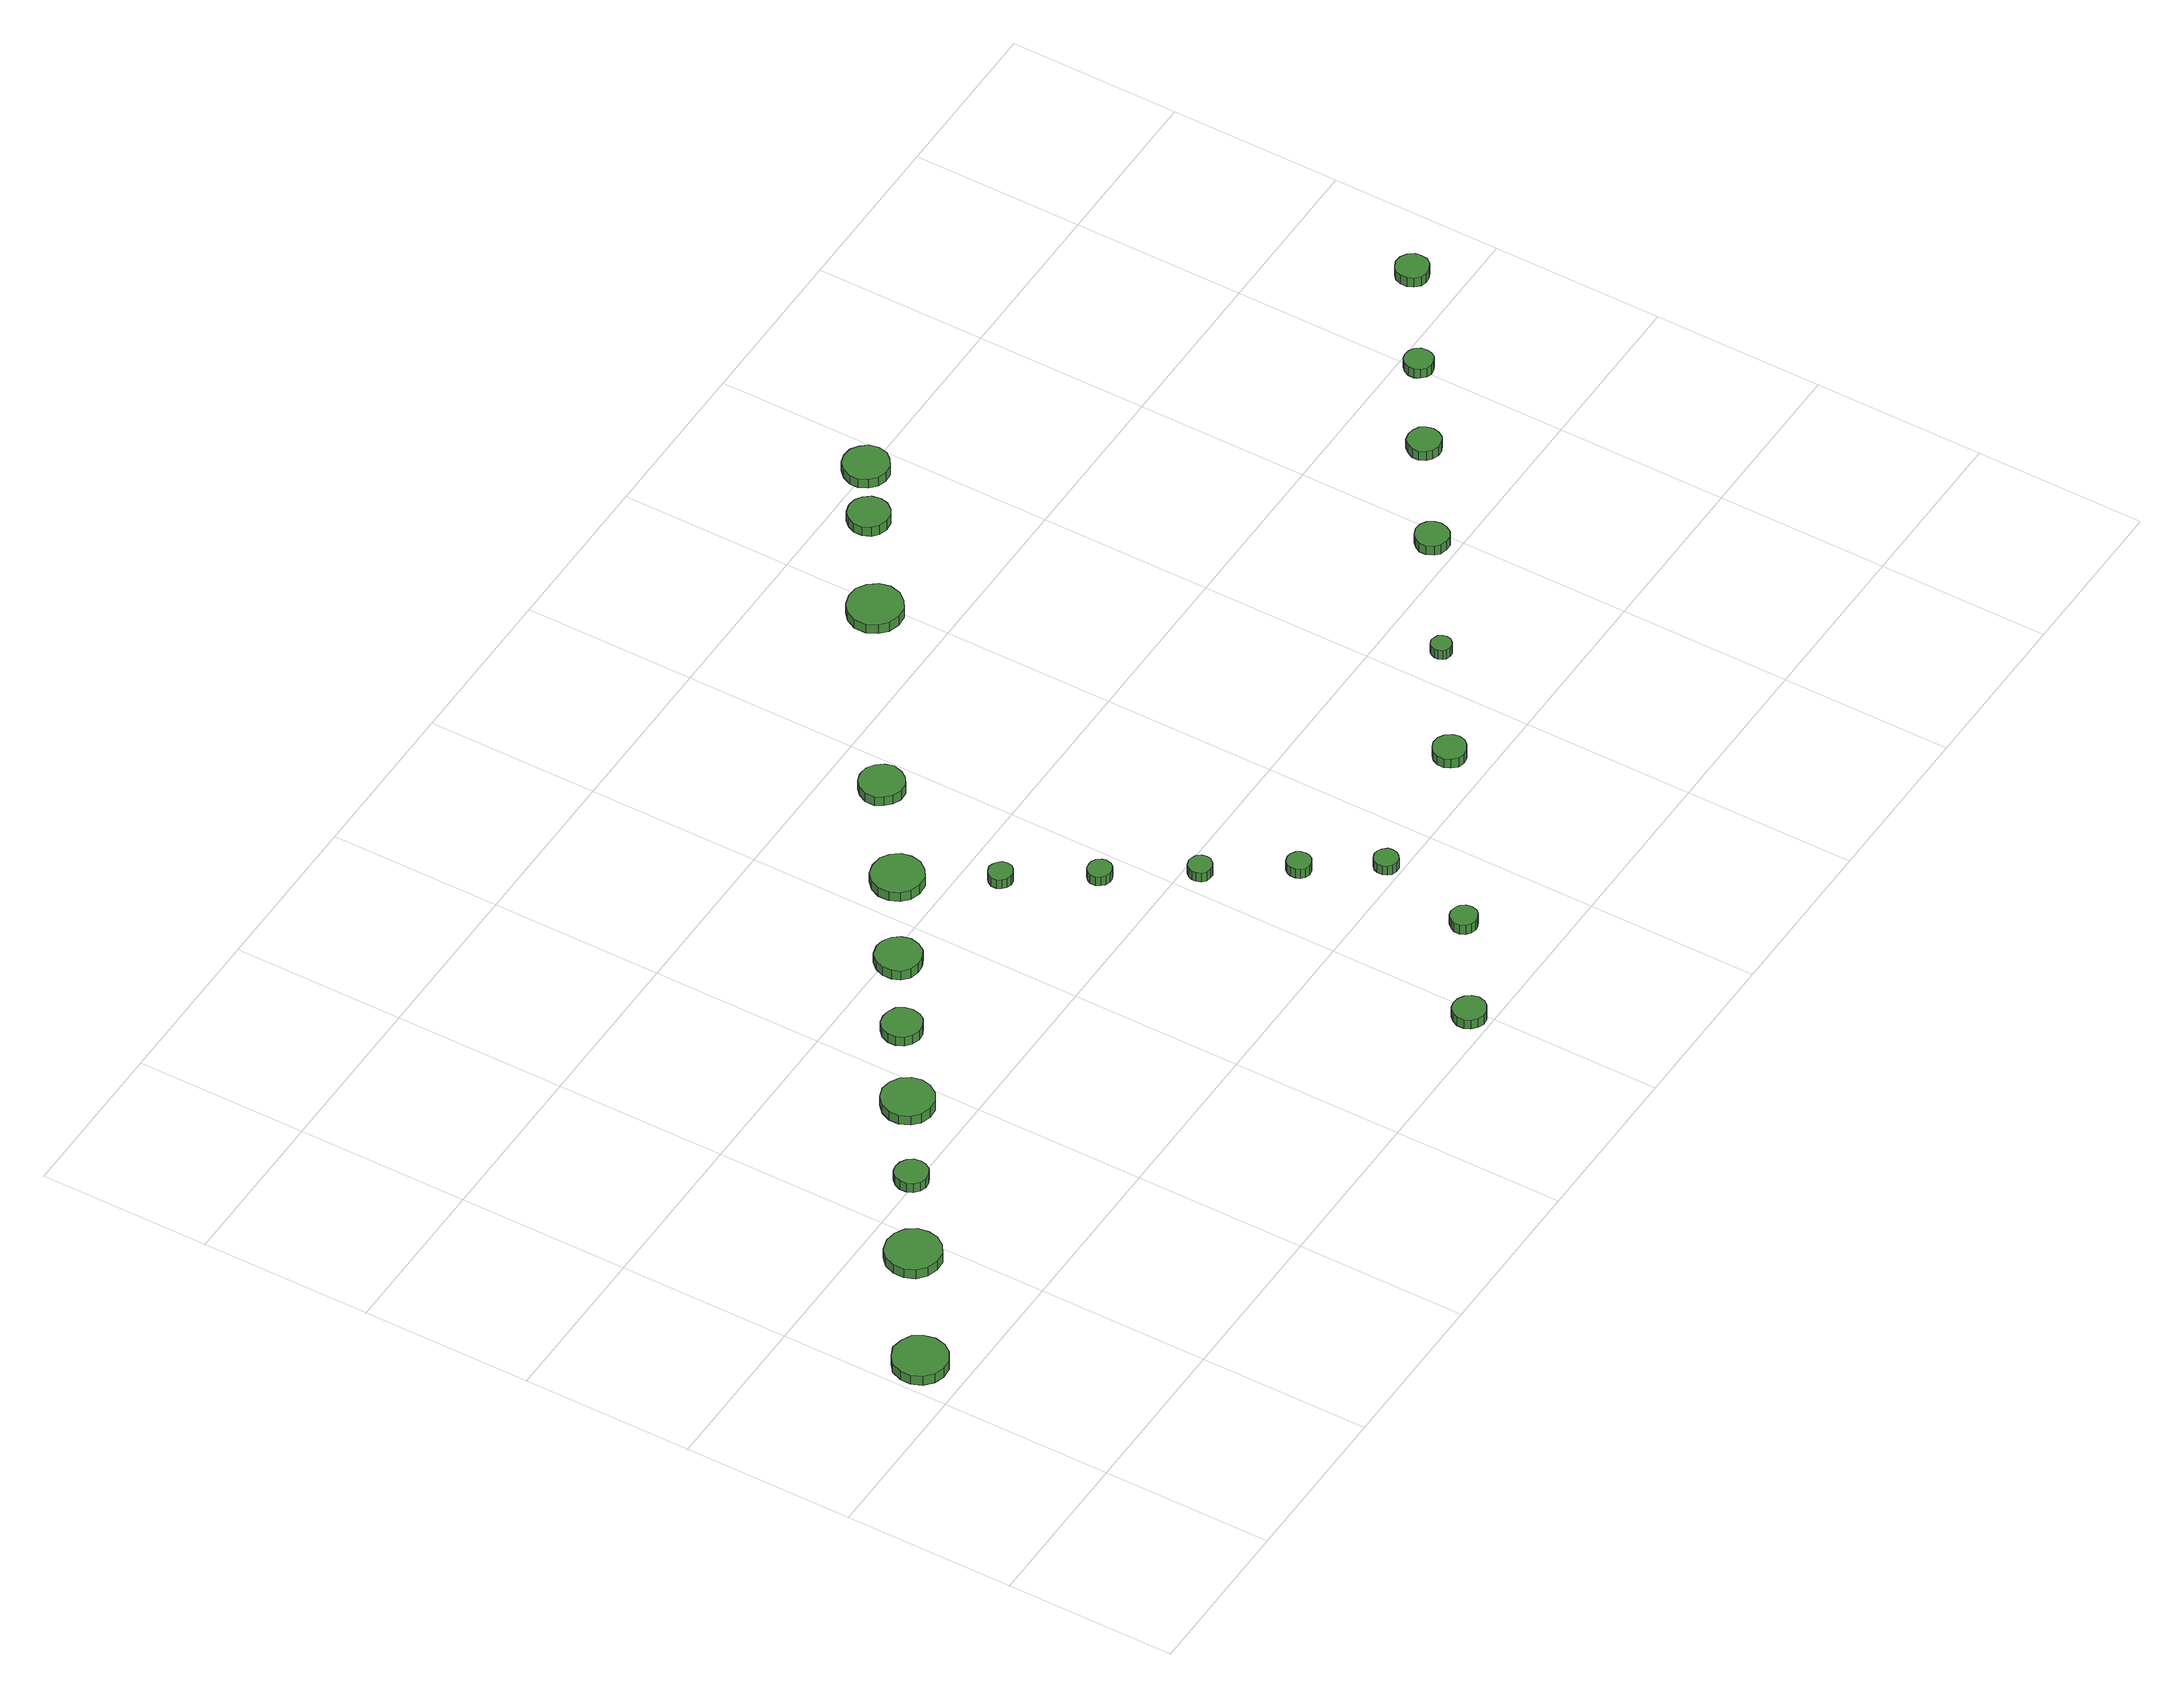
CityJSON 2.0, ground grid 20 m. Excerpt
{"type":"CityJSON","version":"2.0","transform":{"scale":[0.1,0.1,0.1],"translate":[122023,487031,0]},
"CityObjects":{
"tree1":{"type":"SolitaryVegetationObject","attributes":{"function":"something"},"geometry":[{"type":"MultiSurface","lod":"1","boundaries":[[[0,1,2,3,4,5,6,7,8,9,10,11,12,13,14]],[[15,16,17,18,19,20,21,22,23,24,25,26,27,28,29]],[[0,29,28,1]],[[1,28,27,2]],[[2,27,26,3]],[[3,26,25,4]],[[4,25,24,5]],[[5,24,23,6]],[[6,23,22,7]],[[7,22,21,8]],[[8,21,20,9]],[[9,20,19,10]],[[10,19,18,11]],[[11,18,17,12]],[[12,17,16,13]],[[13,16,15,14]],[[14,15,29,0]]]}]},
"tree2":{"type":"SolitaryVegetationObject","attributes":{"function":"something"},"geometry":[{"type":"MultiSurface","lod":"1","boundaries":[[[30,31,32,33,34,35,36,37,38,39,40,41,42,43,44]],[[45,46,47,48,49,50,51,52,53,54,55,56,57,58,59]],[[30,59,58,31]],[[31,58,57,32]],[[32,57,56,33]],[[33,56,55,34]],[[34,55,54,35]],[[35,54,53,36]],[[36,53,52,37]],[[37,52,51,38]],[[38,51,50,39]],[[39,50,49,40]],[[40,49,48,41]],[[41,48,47,42]],[[42,47,46,43]],[[43,46,45,44]],[[44,45,59,30]]]}]},
"tree3":{"type":"SolitaryVegetationObject","attributes":{"function":"something"},"geometry":[{"type":"MultiSurface","lod":"1","boundaries":[[[60,61,62,63,64,65,66,67,68,69,70,71,72,73,74]],[[75,76,77,78,79,80,81,82,83,84,85,86,87,88,89]],[[60,89,88,61]],[[61,88,87,62]],[[62,87,86,63]],[[63,86,85,64]],[[64,85,84,65]],[[65,84,83,66]],[[66,83,82,67]],[[67,82,81,68]],[[68,81,80,69]],[[69,80,79,70]],[[70,79,78,71]],[[71,78,77,72]],[[72,77,76,73]],[[73,76,75,74]],[[74,75,89,60]]]}]},
"tree4":{"type":"SolitaryVegetationObject","attributes":{"function":"something"},"geometry":[{"type":"MultiSurface","lod":"1","boundaries":[[[90,91,92,93,94,95,96,97,98,99,100,101,102,103,104]],[[105,106,107,108,109,110,111,112,113,114,115,116,117,118,119]],[[90,119,118,91]],[[91,118,117,92]],[[92,117,116,93]],[[93,116,115,94]],[[94,115,114,95]],[[95,114,113,96]],[[96,113,112,97]],[[97,112,111,98]],[[98,111,110,99]],[[99,110,109,100]],[[100,109,108,101]],[[101,108,107,102]],[[102,107,106,103]],[[103,106,105,104]],[[104,105,119,90]]]}]},
"tree5":{"type":"SolitaryVegetationObject","attributes":{"function":"something"},"geometry":[{"type":"MultiSurface","lod":"1","boundaries":[[[120,121,122,123,124,125,126,127,128,129,130,131,132,133,134]],[[135,136,137,138,139,140,141,142,143,144,145,146,147,148,149]],[[120,149,148,121]],[[121,148,147,122]],[[122,147,146,123]],[[123,146,145,124]],[[124,145,144,125]],[[125,144,143,126]],[[126,143,142,127]],[[127,142,141,128]],[[128,141,140,129]],[[129,140,139,130]],[[130,139,138,131]],[[131,138,137,132]],[[132,137,136,133]],[[133,136,135,134]],[[134,135,149,120]]]}]},
"tree6":{"type":"SolitaryVegetationObject","attributes":{"function":"something"},"geometry":[{"type":"MultiSurface","lod":"1","boundaries":[[[150,151,152,153,154,155,156,157,158,159,160,161,162,163,164]],[[165,166,167,168,169,170,171,172,173,174,175,176,177,178,179]],[[150,179,178,151]],[[151,178,177,152]],[[152,177,176,153]],[[153,176,175,154]],[[154,175,174,155]],[[155,174,173,156]],[[156,173,172,157]],[[157,172,171,158]],[[158,171,170,159]],[[159,170,169,160]],[[160,169,168,161]],[[161,168,167,162]],[[162,167,166,163]],[[163,166,165,164]],[[164,165,179,150]]]}]},
"tree7":{"type":"SolitaryVegetationObject","attributes":{"function":"something"},"geometry":[{"type":"MultiSurface","lod":"1","boundaries":[[[180,181,182,183,184,185,186,187,188,189,190,191,192,193,194]],[[195,196,197,198,199,200,201,202,203,204,205,206,207,208,209]],[[180,209,208,181]],[[181,208,207,182]],[[182,207,206,183]],[[183,206,205,184]],[[184,205,204,185]],[[185,204,203,186]],[[186,203,202,187]],[[187,202,201,188]],[[188,201,200,189]],[[189,200,199,190]],[[190,199,198,191]],[[191,198,197,192]],[[192,197,196,193]],[[193,196,195,194]],[[194,195,209,180]]]}]},
"tree8":{"type":"SolitaryVegetationObject","attributes":{"function":"something"},"geometry":[{"type":"MultiSurface","lod":"1","boundaries":[[[210,211,212,213,214,215,216,217,218,219,220,221,222,223,224]],[[225,226,227,228,229,230,231,232,233,234,235,236,237,238,239]],[[210,239,238,211]],[[211,238,237,212]],[[212,237,236,213]],[[213,236,235,214]],[[214,235,234,215]],[[215,234,233,216]],[[216,233,232,217]],[[217,232,231,218]],[[218,231,230,219]],[[219,230,229,220]],[[220,229,228,221]],[[221,228,227,222]],[[222,227,226,223]],[[223,226,225,224]],[[224,225,239,210]]]}]},
"tree9":{"type":"SolitaryVegetationObject","attributes":{"function":"something"},"geometry":[{"type":"MultiSurface","lod":"1","boundaries":[[[240,241,242,243,244,245,246,247,248,249,250,251,252,253,254]],[[255,256,257,258,259,260,261,262,263,264,265,266,267,268,269]],[[240,269,268,241]],[[241,268,267,242]],[[242,267,266,243]],[[243,266,265,244]],[[244,265,264,245]],[[245,264,263,246]],[[246,263,262,247]],[[247,262,261,248]],[[248,261,260,249]],[[249,260,259,250]],[[250,259,258,251]],[[251,258,257,252]],[[252,257,256,253]],[[253,256,255,254]],[[254,255,269,240]]]}]},
"tree10":{"type":"SolitaryVegetationObject","attributes":{"function":"something"},"geometry":[{"type":"MultiSurface","lod":"1","boundaries":[[[270,271,272,273,274,275,276,277,278,279,280,281,282,283,284]],[[285,286,287,288,289,290,291,292,293,294,295,296,297,298,299]],[[270,299,298,271]],[[271,298,297,272]],[[272,297,296,273]],[[273,296,295,274]],[[274,295,294,275]],[[275,294,293,276]],[[276,293,292,277]],[[277,292,291,278]],[[278,291,290,279]],[[279,290,289,280]],[[280,289,288,281]],[[281,288,287,282]],[[282,287,286,283]],[[283,286,285,284]],[[284,285,299,270]]]}]},
"tree11":{"type":"SolitaryVegetationObject","attributes":{"function":"something"},"geometry":[{"type":"MultiSurface","lod":"1","boundaries":[[[300,301,302,303,304,305,306,307,308,309,310,311,312,313,314]],[[315,316,317,318,319,320,321,322,323,324,325,326,327,328,329]],[[300,329,328,301]],[[301,328,327,302]],[[302,327,326,303]],[[303,326,325,304]],[[304,325,324,305]],[[305,324,323,306]],[[306,323,322,307]],[[307,322,321,308]],[[308,321,320,309]],[[309,320,319,310]],[[310,319,318,311]],[[311,318,317,312]],[[312,317,316,313]],[[313,316,315,314]],[[314,315,329,300]]]}]},
"tree12":{"type":"SolitaryVegetationObject","attributes":{"function":"something"},"geometry":[{"type":"MultiSurface","lod":"1","boundaries":[[[330,331,332,333,334,335,336,337,338,339,340,341,342,343,344]],[[345,346,347,348,349,350,351,352,353,354,355,356,357,358,359]],[[330,359,358,331]],[[331,358,357,332]],[[332,357,356,333]],[[333,356,355,334]],[[334,355,354,335]],[[335,354,353,336]],[[336,353,352,337]],[[337,352,351,338]],[[338,351,350,339]],[[339,350,349,340]],[[340,349,348,341]],[[341,348,347,342]],[[342,347,346,343]],[[343,346,345,344]],[[344,345,359,330]]]}]},
"tree13":{"type":"SolitaryVegetationObject","attributes":{"function":"something"},"geometry":[{"type":"MultiSurface","lod":"1","boundaries":[[[360,361,362,363,364,365,366,367,368,369,370,371,372,373,374]],[[375,376,377,378,379,380,381,382,383,384,385,386,387,388,389]],[[360,389,388,361]],[[361,388,387,362]],[[362,387,386,363]],[[363,386,385,364]],[[364,385,384,365]],[[365,384,383,366]],[[366,383,382,367]],[[367,382,381,368]],[[368,381,380,369]],[[369,380,379,370]],[[370,379,378,371]],[[371,378,377,372]],[[372,377,376,373]],[[373,376,375,374]],[[374,375,389,360]]]}]},
"tree14":{"type":"SolitaryVegetationObject","attributes":{"function":"something"},"geometry":[{"type":"MultiSurface","lod":"1","boundaries":[[[390,391,392,393,394,395,396,397,398,399,400,401,402,403,404]],[[405,406,407,408,409,410,411,412,413,414,415,416,417,418,419]],[[390,419,418,391]],[[391,418,417,392]],[[392,417,416,393]],[[393,416,415,394]],[[394,415,414,395]],[[395,414,413,396]],[[396,413,412,397]],[[397,412,411,398]],[[398,411,410,399]],[[399,410,409,400]],[[400,409,408,401]],[[401,408,407,402]],[[402,407,406,403]],[[403,406,405,404]],[[404,405,419,390]]]}]},
"tree15":{"type":"SolitaryVegetationObject","attributes":{"function":"something"},"geometry":[{"type":"MultiSurface","lod":"1","boundaries":[[[420,421,422,423,424,425,426,427,428,429,430,431,432,433,434]],[[435,436,437,438,439,440,441,442,443,444,445,446,447,448,449]],[[420,449,448,421]],[[421,448,447,422]],[[422,447,446,423]],[[423,446,445,424]],[[424,445,444,425]],[[425,444,443,426]],[[426,443,442,427]],[[427,442,441,428]],[[428,441,440,429]],[[429,440,439,430]],[[430,439,438,431]],[[431,438,437,432]],[[432,437,436,433]],[[433,436,435,434]],[[434,435,449,420]]]}]},
"tree16":{"type":"SolitaryVegetationObject","attributes":{"function":"something"},"geometry":[{"type":"MultiSurface","lod":"1","boundaries":[[[450,451,452,453,454,455,456,457,458,459,460,461,462,463,464]],[[465,466,467,468,469,470,471,472,473,474,475,476,477,478,479]],[[450,479,478,451]],[[451,478,477,452]],[[452,477,476,453]],[[453,476,475,454]],[[454,475,474,455]],[[455,474,473,456]],[[456,473,472,457]],[[457,472,471,458]],[[458,471,470,459]],[[459,470,469,460]],[[460,469,468,461]],[[461,468,467,462]],[[462,467,466,463]],[[463,466,465,464]],[[464,465,479,450]]]}]},
"tree17":{"type":"SolitaryVegetationObject","attributes":{"function":"something"},"geometry":[{"type":"MultiSurface","lod":"1","boundaries":[[[480,481,482,483,484,485,486,487,488,489,490,491,492,493,494]],[[495,496,497,498,499,500,501,502,503,504,505,506,507,508,509]],[[480,509,508,481]],[[481,508,507,482]],[[482,507,506,483]],[[483,506,505,484]],[[484,505,504,485]],[[485,504,503,486]],[[486,503,502,487]],[[487,502,501,488]],[[488,501,500,489]],[[489,500,499,490]],[[490,499,498,491]],[[491,498,497,492]],[[492,497,496,493]],[[493,496,495,494]],[[494,495,509,480]]]}]},
"tree18":{"type":"SolitaryVegetationObject","attributes":{"function":"something"},"geometry":[{"type":"MultiSurface","lod":"1","boundaries":[[[510,511,512,513,514,515,516,517,518,519,520,521,522,523,524]],[[525,526,527,528,529,530,531,532,533,534,535,536,537,538,539]],[[510,539,538,511]],[[511,538,537,512]],[[512,537,536,513]],[[513,536,535,514]],[[514,535,534,515]],[[515,534,533,516]],[[516,533,532,517]],[[517,532,531,518]],[[518,531,530,519]],[[519,530,529,520]],[[520,529,528,521]],[[521,528,527,522]],[[522,527,526,523]],[[523,526,525,524]],[[524,525,539,510]]]}]},
"tree19":{"type":"SolitaryVegetationObject","attributes":{"function":"something"},"geometry":[{"type":"MultiSurface","lod":"1","boundaries":[[[540,541,542,543,544,545,546,547,548,549,550,551,552,553,554]],[[555,556,557,558,559,560,561,562,563,564,565,566,567,568,569]],[[540,569,568,541]],[[541,568,567,542]],[[542,567,566,543]],[[543,566,565,544]],[[544,565,564,545]],[[545,564,563,546]],[[546,563,562,547]],[[547,562,561,548]],[[548,561,560,549]],[[549,560,559,550]],[[550,559,558,551]],[[551,558,557,552]],[[552,557,556,553]],[[553,556,555,554]],[[554,555,569,540]]]}]},
"tree20":{"type":"SolitaryVegetationObject","attributes":{"function":"something"},"geometry":[{"type":"MultiSurface","lod":"1","boundaries":[[[570,571,572,573,574,575,576,577,578,579,580,581,582,583,584]],[[585,586,587,588,589,590,591,592,593,594,595,596,597,598,599]],[[570,599,598,571]],[[571,598,597,572]],[[572,597,596,573]],[[573,596,595,574]],[[574,595,594,575]],[[575,594,593,576]],[[576,593,592,577]],[[577,592,591,578]],[[578,591,590,579]],[[579,590,589,580]],[[580,589,588,581]],[[581,588,587,582]],[[582,587,586,583]],[[583,586,585,584]],[[584,585,599,570]]]}]},
"tree21":{"type":"SolitaryVegetationObject","attributes":{"function":"something"},"geometry":[{"type":"MultiSurface","lod":"1","boundaries":[[[600,601,602,603,604,605,606,607,608,609,610,611,612,613,614]],[[615,616,617,618,619,620,621,622,623,624,625,626,627,628,629]],[[600,629,628,601]],[[601,628,627,602]],[[602,627,626,603]],[[603,626,625,604]],[[604,625,624,605]],[[605,624,623,606]],[[606,623,622,607]],[[607,622,621,608]],[[608,621,620,609]],[[609,620,619,610]],[[610,619,618,611]],[[611,618,617,612]],[[612,617,616,613]],[[613,616,615,614]],[[614,615,629,600]]]}]},
"tree22":{"type":"SolitaryVegetationObject","attributes":{"function":"something"},"geometry":[{"type":"MultiSurface","lod":"1","boundaries":[[[630,631,632,633,634,635,636,637,638,639,640,641,642,643,644]],[[645,646,647,648,649,650,651,652,653,654,655,656,657,658,659]],[[630,659,658,631]],[[631,658,657,632]],[[632,657,656,633]],[[633,656,655,634]],[[634,655,654,635]],[[635,654,653,636]],[[636,653,652,637]],[[637,652,651,638]],[[638,651,650,639]],[[639,650,649,640]],[[640,649,648,641]],[[641,648,647,642]],[[642,647,646,643]],[[643,646,645,644]],[[644,645,659,630]]]}]},
"tree23":{"type":"SolitaryVegetationObject","attributes":{"function":"something"},"geometry":[{"type":"MultiSurface","lod":"1","boundaries":[[[660,661,662,663,664,665,666,667,668,669,670,671,672,673,674]],[[675,676,677,678,679,680,681,682,683,684,685,686,687,688,689]],[[660,689,688,661]],[[661,688,687,662]],[[662,687,686,663]],[[663,686,685,664]],[[664,685,684,665]],[[665,684,683,666]],[[666,683,682,667]],[[667,682,681,668]],[[668,681,680,669]],[[669,680,679,670]],[[670,679,678,671]],[[671,678,677,672]],[[672,677,676,673]],[[673,676,675,674]],[[674,675,689,660]]]}]},
"tree24":{"type":"SolitaryVegetationObject","attributes":{"function":"something"},"geometry":[{"type":"MultiSurface","lod":"1","boundaries":[[[690,691,692,693,694,695,696,697,698,699,700,701,702,703,704]],[[705,706,707,708,709,710,711,712,713,714,715,716,717,718,719]],[[690,719,718,691]],[[691,718,717,692]],[[692,717,716,693]],[[693,716,715,694]],[[694,715,714,695]],[[695,714,713,696]],[[696,713,712,697]],[[697,712,711,698]],[[698,711,710,699]],[[699,710,709,700]],[[700,709,708,701]],[[701,708,707,702]],[[702,707,706,703]],[[703,706,705,704]],[[704,705,719,690]]]}]}
},
"vertices":[
[68,253,16],[65,266,16],[58,277,16],[46,283,16],[33,285,16],[21,280,16],[11,272,16],[6,260,16],[6,247,16],[11,235,16],[21,226,16],[33,222,16],[46,223,16],[58,230,16],[65,240,16],[65,240,3],[58,230,3],[46,223,3],[33,222,3],[21,226,3],[11,235,3],[6,247,3],[6,260,3],[11,272,3],[21,280,3],[33,285,3],[46,283,3],[58,277,3],[65,266,3],[68,253,3],
[203,343,15],[201,356,15],[193,367,15],[182,373,15],[169,375,15],[156,371,15],[146,362,15],[141,350,15],[141,337,15],[146,325,15],[156,316,15],[169,312,15],[182,313,15],[193,320,15],[201,331,15],[201,331,2],[193,320,2],[182,313,2],[169,312,2],[156,316,2],[146,325,2],[141,337,2],[141,350,2],[146,362,2],[156,371,2],[169,375,2],[182,373,2],[193,367,2],[201,356,2],[203,343,2],
[291,406,14],[290,414,14],[285,420,14],[278,424,14],[270,425,14],[263,423,14],[257,417,14],[254,410,14],[254,402,14],[257,395,14],[263,390,14],[270,387,14],[278,388,14],[285,392,14],[290,399,14],[290,399,1],[285,392,1],[278,388,1],[270,387,1],[263,390,1],[257,395,1],[254,402,1],[254,410,1],[257,417,1],[263,423,1],[270,425,1],[278,424,1],[285,420,1],[290,414,1],[291,406,1],
[397,468,14],[394,480,14],[387,490,14],[376,496,14],[364,498,14],[352,494,14],[343,485,14],[338,474,14],[338,462,14],[343,450,14],[352,442,14],[364,438,14],[376,439,14],[387,446,14],[394,456,14],[394,456,1],[387,446,1],[376,439,1],[364,438,1],[352,442,1],[343,450,1],[338,462,1],[338,474,1],[343,485,1],[352,494,1],[364,498,1],[376,496,1],[387,490,1],[394,480,1],[397,468,1],
[482,531,15],[480,540,15],[475,548,15],[466,552,15],[457,553,15],[448,551,15],[441,544,15],[437,535,15],[437,526,15],[441,517,15],[448,511,15],[457,508,15],[466,509,15],[475,514,15],[480,521,15],[480,521,2],[475,514,2],[466,509,2],[457,508,2],[448,511,2],[441,517,2],[437,526,2],[437,535,2],[441,544,2],[448,551,2],[457,553,2],[466,552,2],[475,548,2],[480,540,2],[482,531,2],
[572,587,16],[569,598,16],[563,606,16],[553,612,16],[543,613,16],[532,610,16],[524,602,16],[520,592,16],[520,581,16],[524,571,16],[532,564,16],[543,561,16],[553,562,16],[563,567,16],[569,576,16],[569,576,3],[563,567,3],[553,562,3],[543,561,3],[532,564,3],[524,571,3],[520,581,3],[520,592,3],[524,602,3],[532,610,3],[543,613,3],[553,612,3],[563,606,3],[569,598,3],[572,587,3],
[805,22,20],[803,30,20],[798,36,20],[791,40,20],[783,41,20],[776,39,20],[770,33,20],[767,26,20],[767,18,20],[770,11,20],[776,6,20],[783,3,20],[791,4,20],[798,8,20],[803,14,20],[803,14,7],[798,8,7],[791,4,7],[783,3,7],[776,6,7],[770,11,7],[767,18,7],[767,26,7],[770,33,7],[776,39,7],[783,41,7],[791,40,7],[798,36,7],[803,30,7],[805,22,7],
[679,651,16],[677,663,16],[669,673,16],[659,679,16],[646,680,16],[634,677,16],[625,668,16],[620,657,16],[620,644,16],[625,633,16],[634,625,16],[646,621,16],[659,622,16],[669,629,16],[677,639,16],[677,639,3],[669,629,3],[659,622,3],[646,621,3],[634,625,3],[625,633,3],[620,644,3],[620,657,3],[625,668,3],[634,677,3],[646,680,3],[659,679,3],[669,673,3],[677,663,3],[679,651,3],
[722,558,17],[721,564,17],[717,568,17],[712,571,17],[707,572,17],[701,570,17],[697,566,17],[694,561,17],[694,555,17],[697,550,17],[701,546,17],[707,544,17],[712,545,17],[717,548,17],[721,552,17],[721,552,4],[717,548,4],[712,545,4],[707,544,4],[701,546,4],[697,550,4],[694,555,4],[694,561,4],[697,566,4],[701,570,4],[707,572,4],[712,571,4],[717,568,4],[721,564,4],[722,558,4],
[780,470,17],[779,475,17],[775,480,17],[770,483,17],[765,483,17],[759,482,17],[755,478,17],[752,473,17],[752,467,17],[755,462,17],[759,458,17],[765,456,17],[770,457,17],[775,459,17],[779,464,17],[779,464,4],[775,459,4],[770,457,4],[765,456,4],[759,458,4],[755,462,4],[752,467,4],[752,473,4],[755,478,4],[759,482,4],[765,483,4],[770,483,4],[775,480,4],[779,475,4],[780,470,4],
[918,99,20],[917,106,20],[913,111,20],[907,114,20],[901,115,20],[895,113,20],[890,108,20],[887,103,20],[887,96,20],[890,90,20],[895,86,20],[901,84,20],[907,85,20],[913,88,20],[917,93,20],[917,93,7],[913,88,7],[907,85,7],[901,84,7],[895,86,7],[890,90,7],[887,96,7],[887,103,7],[890,108,7],[895,113,7],[901,115,7],[907,114,7],[913,111,7],[917,106,7],[918,99,7],
[840,381,17],[839,387,17],[835,392,17],[830,394,17],[825,395,17],[819,393,17],[815,389,17],[813,384,17],[813,379,17],[815,373,17],[819,369,17],[825,368,17],[830,368,17],[835,371,17],[839,376,17],[839,376,4],[835,371,4],[830,368,4],[825,368,4],[819,369,4],[815,373,4],[813,379,4],[813,384,4],[815,389,4],[819,393,4],[825,395,4],[830,394,4],[835,392,4],[839,387,4],[840,381,4],
[899,294,17],[898,300,17],[895,304,17],[890,307,17],[884,308,17],[878,306,17],[874,302,17],[872,297,17],[872,291,17],[874,286,17],[878,282,17],[884,280,17],[890,281,17],[895,284,17],[898,289,17],[898,289,4],[895,284,4],[890,281,4],[884,280,4],[878,282,4],[874,286,4],[872,291,4],[872,297,4],[874,302,4],[878,306,4],[884,308,4],[890,307,4],[895,304,4],[898,300,4],[899,294,4],
[782,735,21],[779,745,21],[773,753,21],[764,759,21],[753,760,21],[743,757,21],[736,750,21],[731,740,21],[731,729,21],[736,720,21],[743,713,21],[753,709,21],[764,710,21],[773,716,21],[779,724,21],[779,724,8],[773,716,8],[764,710,8],[753,709,8],[743,713,8],[736,720,8],[731,729,8],[731,740,8],[736,750,8],[743,757,8],[753,760,8],[764,759,8],[773,753,8],[779,745,8],[782,735,8],
[951,217,17],[950,223,17],[946,227,17],[942,230,17],[936,231,17],[930,229,17],[926,225,17],[924,220,17],[924,214,17],[926,209,17],[930,205,17],[936,203,17],[942,204,17],[946,207,17],[950,211,17],[950,211,4],[946,207,4],[942,204,4],[936,203,4],[930,205,4],[926,209,4],[924,214,4],[924,220,4],[926,225,4],[930,229,4],[936,231,4],[942,230,4],[946,227,4],[950,223,4],[951,217,4],
[1132,244,20],[1130,251,20],[1125,258,20],[1118,262,20],[1110,263,20],[1103,260,20],[1097,255,20],[1094,248,20],[1094,240,20],[1097,233,20],[1103,227,20],[1110,225,20],[1118,226,20],[1125,230,20],[1130,236,20],[1130,236,7],[1125,230,7],[1118,226,7],[1110,225,7],[1103,227,7],[1097,233,7],[1094,240,7],[1094,248,7],[1097,255,7],[1103,260,7],[1110,263,7],[1118,262,7],[1125,258,7],[1130,251,7],[1132,244,7],
[1017,881,16],[1014,894,16],[1006,904,16],[995,911,16],[982,912,16],[969,908,16],[960,900,16],[954,888,16],[954,874,16],[960,862,16],[969,854,16],[982,850,16],[995,851,16],[1006,858,16],[1014,868,16],[1014,868,3],[1006,858,3],[995,851,3],[982,850,3],[969,854,3],[960,862,3],[954,874,3],[954,888,3],[960,900,3],[969,908,3],[982,912,3],[995,911,3],[1006,904,3],[1014,894,3],[1017,881,3],
[1255,333,19],[1254,338,19],[1251,342,19],[1247,344,19],[1242,345,19],[1237,343,19],[1234,340,19],[1232,335,19],[1232,331,19],[1234,326,19],[1237,323,19],[1242,321,19],[1247,322,19],[1251,324,19],[1254,328,19],[1254,328,6],[1251,324,6],[1247,322,6],[1242,321,6],[1237,323,6],[1234,326,6],[1232,331,6],[1232,335,6],[1234,340,6],[1237,343,6],[1242,345,6],[1247,344,6],[1251,342,6],[1254,338,6],[1255,333,6],
[1126,959,15],[1124,969,15],[1118,977,15],[1110,982,15],[1100,983,15],[1090,980,15],[1083,973,15],[1079,964,15],[1079,954,15],[1083,945,15],[1090,939,15],[1100,936,15],[1110,937,15],[1118,942,15],[1124,950,15],[1124,950,2],[1118,942,2],[1110,937,2],[1100,936,2],[1090,939,2],[1083,945,2],[1079,954,2],[1079,964,2],[1083,973,2],[1090,980,2],[1100,983,2],[1110,982,2],[1118,977,2],[1124,969,2],[1126,959,2],
[1190,1000,16],[1188,1011,16],[1181,1019,16],[1172,1025,16],[1161,1026,16],[1151,1023,16],[1143,1015,16],[1138,1005,16],[1138,995,16],[1143,985,16],[1151,977,16],[1161,974,16],[1172,975,16],[1181,981,16],[1188,989,16],[1188,989,3],[1181,981,3],[1172,975,3],[1161,974,3],[1151,977,3],[1143,985,3],[1138,995,3],[1138,1005,3],[1143,1015,3],[1151,1023,3],[1161,1026,3],[1172,1025,3],[1181,1019,3],[1188,1011,3],[1190,1000,3],
[1397,426,21],[1395,433,21],[1391,440,21],[1384,444,21],[1376,445,21],[1368,442,21],[1363,437,21],[1359,430,21],[1359,422,21],[1363,414,21],[1368,409,21],[1376,407,21],[1384,407,21],[1391,411,21],[1395,418,21],[1395,418,8],[1391,411,8],[1384,407,8],[1376,407,8],[1368,409,8],[1363,414,8],[1359,422,8],[1359,430,8],[1363,437,8],[1368,442,8],[1376,445,8],[1384,444,8],[1391,440,8],[1395,433,8],[1397,426,8],
[1516,507,20],[1514,515,20],[1510,521,20],[1503,525,20],[1495,526,20],[1487,524,20],[1482,518,20],[1478,511,20],[1478,503,20],[1482,496,20],[1487,491,20],[1495,488,20],[1503,489,20],[1510,493,20],[1514,499,20],[1514,499,7],[1510,493,7],[1503,489,7],[1495,488,7],[1487,491,7],[1482,496,7],[1478,503,7],[1478,511,7],[1482,518,7],[1487,524,7],[1495,526,7],[1503,525,7],[1510,521,7],[1514,515,7],[1516,507,7],
[1615,575,19],[1614,582,19],[1610,588,19],[1604,591,19],[1597,592,19],[1591,590,19],[1586,585,19],[1583,579,19],[1583,572,19],[1586,566,19],[1591,561,19],[1597,559,19],[1604,560,19],[1610,563,19],[1614,569,19],[1614,569,6],[1610,563,6],[1604,560,6],[1597,559,6],[1591,561,6],[1586,566,6],[1583,572,6],[1583,579,6],[1586,585,6],[1591,590,6],[1597,592,6],[1604,591,6],[1610,588,6],[1614,582,6],[1615,575,6],
[1736,655,17],[1735,662,17],[1730,669,17],[1723,673,17],[1715,674,17],[1708,671,17],[1702,666,17],[1699,659,17],[1699,651,17],[1702,644,17],[1708,638,17],[1715,636,17],[1723,637,17],[1730,641,17],[1735,647,17],[1735,647,4],[1730,641,4],[1723,637,4],[1715,636,4],[1708,638,4],[1702,644,4],[1699,651,4],[1699,659,4],[1702,666,4],[1708,671,4],[1715,674,4],[1723,673,4],[1730,669,4],[1735,662,4],[1736,655,4]
]}
